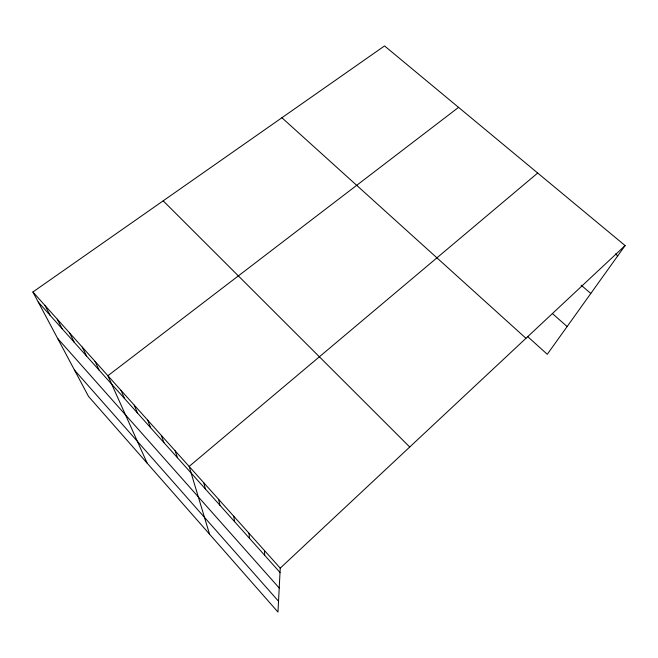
<?xml version="1.0" encoding="UTF-8"?>
<svg xmlns="http://www.w3.org/2000/svg" width="658" height="658" viewBox="0 0 658 658"><rect width="100%" height="100%" fill="white"/><g stroke="black" fill="none" stroke-linecap="round" stroke-linejoin="round"><path stroke-width="0.99" d="M625.1 245.574L280.242 568.134L277.972 612.072L88.534 396.437L32.9 291.996L384.535 45.928L625.1 245.574L547.275 354.284L527.667 336.6M537.685 173.029L189.142 466.432L209.532 534.164M458.568 107.369L107.904 375.726L147.195 463.207M615.411 253.93L617.73 255.872M581.146 285.153L590.81 293.476M552.58 313.702L567.13 326.557M281.904 117.741L525.956 338.302M163.184 200.822L409.737 447.012M32.9 291.996L280.242 568.134M38.254 302.047L280.02 572.476M57.649 338.451L279.214 588.005M74.519 370.133L278.531 601.256M44.999 305.501L50.107 315.305M57.254 319.179L62.115 328.737M69.666 333.038L74.28 342.341M82.242 347.087L86.601 356.118M94.991 361.308L99.078 370.076M120.99 390.342L124.518 398.542M134.248 405.147L137.489 413.051M147.696 420.158L150.641 427.758M161.325 435.374L163.957 442.653M175.143 450.796L177.463 457.754M203.783 482.775L205.436 489.05M218.629 499.348L219.928 505.262M233.697 516.168L234.626 521.704M248.979 533.235L249.538 538.384M264.5 550.557L264.672 555.311"/></g></svg>
